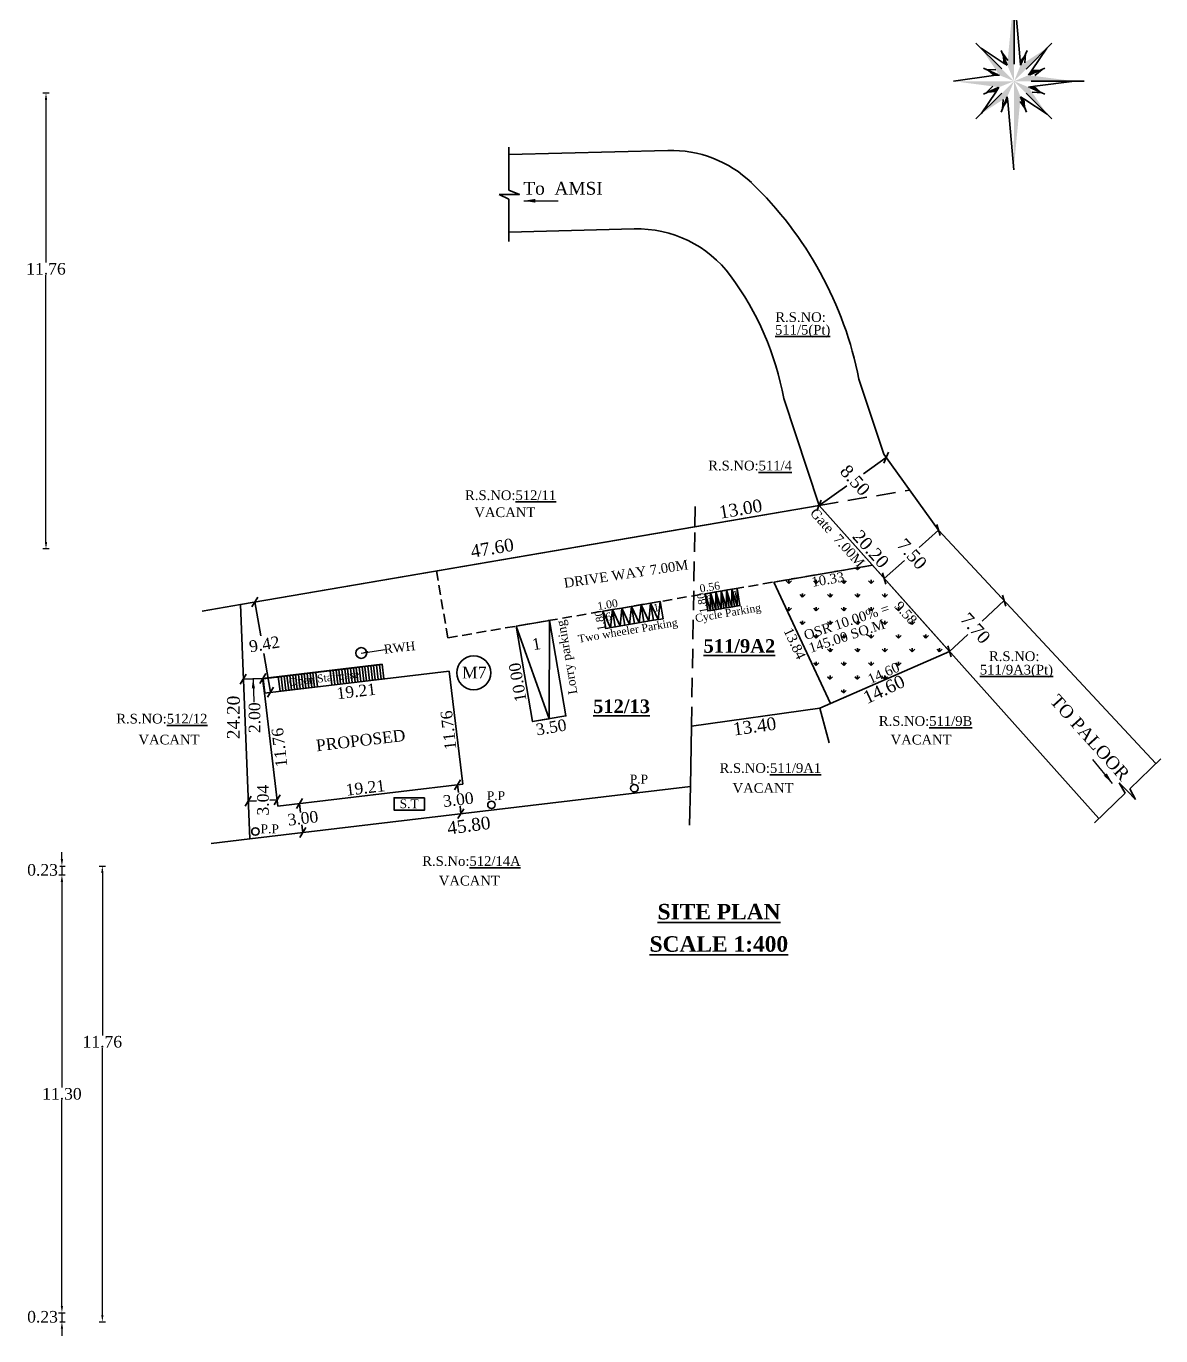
# Model space of a CAD drawing. Header units: metres. Extents: x 147 to 5559, y -3930 to 29.
# Drawn here: x 4070.42 to 4099.7, y -1619.12 to -1585.33 of the extents above; entities that cross this region are included whole.
import ezdxf

# ---------------------------------------------------------------- set-up
doc = ezdxf.new("R2010")
doc.units = ezdxf.units.M
doc.header["$MEASUREMENT"] = 0
doc.header["$PDMODE"] = 66
doc.linetypes.add('DASHED', pattern=[0.75, 0.5, -0.25])
doc.linetypes.add('DASHED2', pattern=[0.375, 0.25, -0.125])
doc.styles.get("Standard").update_dxf_attribs({"font": 'times.ttf'})
doc.dimstyles.get("Standard").update_dxf_attribs({"dimtxt": 0.3, "dimasz": 0.18, "dimexe": 0.08, "dimexo": 0.5, "dimgap": 0.09, "dimtad": 0, "dimtih": 1, "dimtoh": 1, "dimzin": 0, "dimdsep": 46, "dimtxsty": 'Standard', "dimcen": 0.09, "dimadec": 0, "dimazin": 0, "dimtfac": 1, "dimtofl": 0, "dimtmove": 0, "dimatfit": 3, "dimfxl": 0, "dimtolj": 1, "dimtzin": 0, "dimarcsym": 0})
doc.dimstyles.new('STANDARD$0', dxfattribs={"dimtxt": 0.3, "dimasz": 0.18, "dimexe": 0.08, "dimexo": 0.5, "dimgap": 0.01, "dimtad": 0, "dimtih": 1, "dimtoh": 1, "dimzin": 1, "dimdsep": 46, "dimtxsty": 'Standard', "dimcen": 0.1, "dimadec": 3, "dimazin": 0, "dimtfac": 1, "dimtmove": 0, "dimatfit": 3, "dimfxl": 0, "dimtolj": 1, "dimtzin": 0, "dimarcsym": 0})

# ---------------------------------------------------------------- blocks, each defined once
blk = doc.blocks.new('*D22')
at = {"color": 0, "lineweight": -2}
for p, q in [((4072.303, -1607.004), (4072.469, -1607.004)), ((4072.389, -1607.184), (4072.389, -1611.377)), ((4072.389, -1618.584), (4072.389, -1611.703)), ((4072.303, -1618.764), (4072.469, -1618.764))]:
    blk.add_line(p, q, dxfattribs=at)
at = {"color": 0, "lineweight": 35}
for points in [[(4072.359, -1607.184), (4072.419, -1607.184), (4072.389, -1607.004)], [(4072.359, -1618.584), (4072.419, -1618.584), (4072.389, -1618.764)]]:
    blk.add_solid(points, dxfattribs=at)
at = {"layer": 'Defpoints', "color": 0, "lineweight": 35}
for p in [(4071.803, -1607.004), (4071.803, -1618.764), (4072.389, -1618.764)]:
    blk.add_point(p, dxfattribs=at)
at = {"color": 0, "lineweight": 35, "insert": (4072.389, -1611.54), "char_height": 0.3, "attachment_point": 5}
blk.add_mtext('\\A1;11.76', dxfattribs=at)
blk = doc.blocks.new('*D23')
at = {"color": 0, "lineweight": -2}
for p, q in [((4071.346, -1606.824), (4071.346, -1606.644)), ((4071.291, -1607.004), (4071.426, -1607.004)), ((4071.346, -1607.004), (4071.346, -1607.234)), ((4071.291, -1607.234), (4071.426, -1607.234)), ((4071.346, -1607.414), (4071.346, -1607.594))]:
    blk.add_line(p, q, dxfattribs=at)
at = {"color": 0, "lineweight": 35}
for points in [[(4071.316, -1606.824), (4071.376, -1606.824), (4071.346, -1607.004)], [(4071.316, -1607.414), (4071.376, -1607.414), (4071.346, -1607.234)]]:
    blk.add_solid(points, dxfattribs=at)
at = {"layer": 'Defpoints', "color": 0, "lineweight": 35}
for p in [(4070.791, -1607.004), (4070.791, -1607.234), (4071.346, -1607.234)]:
    blk.add_point(p, dxfattribs=at)
at = {"color": 0, "lineweight": 35, "insert": (4070.846, -1607.106), "char_height": 0.3, "attachment_point": 5}
blk.add_mtext('\\A1;0.23', dxfattribs=at)
blk = doc.blocks.new('*D24')
at = {"color": 0, "lineweight": -2}
for p, q in [((4071.263, -1607.234), (4071.426, -1607.234)), ((4071.346, -1607.414), (4071.346, -1612.721)), ((4071.346, -1618.354), (4071.346, -1613.048)), ((4071.255, -1618.534), (4071.426, -1618.534))]:
    blk.add_line(p, q, dxfattribs=at)
at = {"color": 0, "lineweight": 35}
for points in [[(4071.316, -1607.414), (4071.376, -1607.414), (4071.346, -1607.234)], [(4071.316, -1618.354), (4071.376, -1618.354), (4071.346, -1618.534)]]:
    blk.add_solid(points, dxfattribs=at)
at = {"layer": 'Defpoints', "color": 0, "lineweight": 35}
for p in [(4070.763, -1607.234), (4071.346, -1607.234), (4070.755, -1618.534)]:
    blk.add_point(p, dxfattribs=at)
at = {"color": 0, "lineweight": 35, "insert": (4071.346, -1612.884), "char_height": 0.3, "attachment_point": 5}
blk.add_mtext('\\A1;11.30', dxfattribs=at)
blk = doc.blocks.new('*D25')
at = {"color": 0, "lineweight": -2}
for p, q in [((4071.346, -1618.354), (4071.346, -1618.174)), ((4071.291, -1618.534), (4071.426, -1618.534)), ((4071.291, -1618.764), (4071.426, -1618.764)), ((4071.346, -1618.534), (4071.346, -1618.764)), ((4071.346, -1618.944), (4071.346, -1619.124))]:
    blk.add_line(p, q, dxfattribs=at)
at = {"color": 0, "lineweight": 35}
for points in [[(4071.316, -1618.354), (4071.376, -1618.354), (4071.346, -1618.534)], [(4071.316, -1618.944), (4071.376, -1618.944), (4071.346, -1618.764)]]:
    blk.add_solid(points, dxfattribs=at)
at = {"layer": 'Defpoints', "color": 0, "lineweight": 35}
for p in [(4070.791, -1618.534), (4070.791, -1618.764), (4071.346, -1618.764)]:
    blk.add_point(p, dxfattribs=at)
at = {"color": 0, "lineweight": 35, "insert": (4070.846, -1618.636), "char_height": 0.3, "attachment_point": 5}
blk.add_mtext('\\A1;0.23', dxfattribs=at)
blk = doc.blocks.new('*D34')
at = {"color": 0, "lineweight": -2}
for p, q in [((4071.021, -1587.061), (4070.855, -1587.061)), ((4070.935, -1587.241), (4070.935, -1591.434)), ((4070.935, -1598.641), (4070.935, -1591.76)), ((4071.021, -1598.821), (4070.855, -1598.821))]:
    blk.add_line(p, q, dxfattribs=at)
at = {"color": 0, "lineweight": 35}
for points in [[(4070.905, -1587.241), (4070.965, -1587.241), (4070.935, -1587.061)], [(4070.905, -1598.641), (4070.965, -1598.641), (4070.935, -1598.821)]]:
    blk.add_solid(points, dxfattribs=at)
at = {"layer": 'Defpoints', "color": 0, "lineweight": 35}
for p in [(4071.521, -1587.061), (4070.935, -1598.821), (4071.521, -1598.821)]:
    blk.add_point(p, dxfattribs=at)
at = {"color": 0, "lineweight": 35, "insert": (4070.935, -1591.597), "char_height": 0.3, "attachment_point": 5}
blk.add_mtext('\\A1;11.76', dxfattribs=at)

msp = doc.modelspace()

# ---------------------------------------------------------------- hatches: boundary and pattern name
at = {"lineweight": 35}
h = msp.add_hatch(dxfattribs=at)
h.set_pattern_fill('GRASS', color=256, scale=0.5, style=0)
h.set_pattern_definition([(90, (500.47693, 62.344), (-0.35355339, 0.35355339), [0.09375, -0.61335678]), (45, (500.47693, 62.344), (-0.35355339, 0.35355339), [0.09375, -0.40625]), (135, (500.47693, 62.344), (-0.35355339, -0.35355339), [0.09375, -0.40625])])
h.paths.add_polyline_path([(4094.249, -1601.466), (4092.26, -1599.241), (4089.713, -1599.677), (4091.18, -1602.811)])
h.paths.add_polyline_path([(4090.66, -1599.881), (4091.604, -1599.719), (4091.54, -1599.343), (4090.596, -1599.505)], flags=24)
h.paths.add_polyline_path([(4092.714, -1600.31), (4093.231, -1600.884), (4093.515, -1600.629), (4092.998, -1600.054)], flags=24)
h.paths.add_polyline_path([(4092.181, -1602.399), (4093.056, -1602.009), (4092.901, -1601.66), (4092.026, -1602.05)], flags=25)
h.paths.add_polyline_path([(4090.638, -1601.677), (4092.69, -1601), (4092.539, -1600.541), (4090.487, -1601.217)], flags=25)
h.paths.add_polyline_path([(4090.501, -1601.268), (4092.848, -1600.494), (4092.726, -1600.124), (4090.379, -1600.897)], flags=24)

# ---------------------------------------------------------------- linework, layer by layer
for p, q in [((4095.917, -1584.345), (4095.917, -1586.315)), ((4096.072, -1586.22), (4095.917, -1584.464)), ((4094.932, -1585.769), (4095.597, -1586.433)), ((4095.063, -1585.899), (4095.632, -1586.279)), ((4095.585, -1585.959), (4095.739, -1586.339)), ((4095.751, -1586.22), (4095.615, -1586.033)), ((4096.25, -1585.959), (4096.083, -1586.339)), ((4096.214, -1586.042), (4096.19, -1586.279)), ((4096.89, -1585.769), (4096.226, -1586.445)), ((4096.38, -1586.457), (4096.762, -1585.9)), ((4095.122, -1586.422), (4095.502, -1586.588)), ((4095.739, -1586.339), (4095.632, -1586.279)), ((4096.083, -1586.339), (4096.072, -1586.22)), ((4096.712, -1586.422), (4096.321, -1586.588)), ((4095.383, -1586.611), (4094.351, -1586.754)), ((4095.187, -1586.45), (4095.443, -1586.457)), ((4095.538, -1586.6), (4095.383, -1586.611)), ((4096.285, -1586.6), (4096.38, -1586.457)), ((4096.356, -1586.754), (4097.721, -1586.754)), ((4096.451, -1586.611), (4096.639, -1586.453)), ((4096.451, -1586.884), (4097.472, -1586.754)), ((4095.597, -1587.062), (4094.932, -1587.727)), ((4095.443, -1587.039), (4095.063, -1587.596)), ((4095.502, -1586.92), (4095.122, -1587.086)), ((4095.195, -1587.054), (4095.371, -1586.884)), ((4095.526, -1586.908), (4095.443, -1587.039)), ((4096.226, -1587.062), (4096.89, -1587.727)), ((4096.285, -1586.908), (4096.451, -1586.884)), ((4096.321, -1586.92), (4096.712, -1587.086)), ((4096.38, -1587.039), (4096.639, -1587.055)), ((4095.204, -1587.389), (4095.212, -1587.386)), ((4095.739, -1587.157), (4095.585, -1587.549)), ((4095.632, -1587.228), (4095.613, -1587.479)), ((4095.739, -1587.157), (4095.751, -1587.276)), ((4095.751, -1587.276), (4095.905, -1589.044)), ((4096.072, -1587.276), (4096.21, -1587.479)), ((4096.083, -1587.157), (4096.19, -1587.228)), ((4096.083, -1587.157), (4096.238, -1587.549)), ((4096.19, -1587.228), (4096.765, -1587.602)), ((4086.984, -1588.541), (4082.876, -1588.648)), ((4086.111, -1590.564), (4082.876, -1590.649)), ((4092.553, -1596.381), (4091.912, -1594.44)), ((4090.883, -1597.701), (4089.972, -1594.942)), ((4092.026, -1596.886), (4092.615, -1596.467)), ((4092.553, -1596.381), (4093.964, -1598.334)), ((4092.558, -1596.605), (4092.671, -1596.328)), ((4090.883, -1597.701), (4091.601, -1597.19)), ((4090.826, -1597.84), (4090.94, -1597.563)), ((4087.679, -1598.249), (4090.883, -1597.701)), ((4087.679, -1598.249), (4087.688, -1597.73)), ((4090.883, -1597.701), (4098.105, -1605.778)), ((4075.95, -1600.256), (4087.679, -1598.249)), ((4094.008, -1598.477), (4093.919, -1598.19)), ((4093.964, -1598.334), (4093.463, -1598.782)), ((4093.964, -1598.334), (4099.573, -1604.362)), ((4093.087, -1599.118), (4092.566, -1599.584)), ((4092.61, -1599.727), (4092.522, -1599.44)), ((4075.95, -1600.256), (4074.964, -1600.424)), ((4076.192, -1606.301), (4075.95, -1600.256)), ((4076.25, -1600.32), (4076.405, -1600.063)), ((4076.477, -1601.065), (4076.327, -1600.191)), ((4095.09, -1600.683), (4095.658, -1600.155)), ((4095.702, -1600.298), (4095.614, -1600.011)), ((4094.249, -1601.466), (4094.721, -1601.027)), ((4076.726, -1602.521), (4076.554, -1601.517)), ((4094.293, -1601.609), (4094.205, -1601.323)), ((4076.526, -1602.161), (4079.61, -1601.794)), ((4076.54, -1602.172), (4079.611, -1601.806)), ((4078.314, -1602.332), (4078.271, -1601.966)), ((4078.389, -1602.323), (4078.345, -1601.957)), ((4078.463, -1602.314), (4078.419, -1601.948)), ((4078.538, -1602.306), (4078.494, -1601.939)), ((4078.612, -1602.297), (4078.568, -1601.931)), ((4078.687, -1602.288), (4078.643, -1601.922)), ((4078.761, -1602.279), (4078.717, -1601.913)), ((4078.835, -1602.27), (4078.792, -1601.904)), ((4078.91, -1602.261), (4078.866, -1601.895)), ((4078.984, -1602.252), (4078.941, -1601.886)), ((4079.059, -1602.243), (4079.015, -1601.877)), ((4079.133, -1602.235), (4079.09, -1601.868)), ((4079.208, -1602.226), (4079.164, -1601.86)), ((4079.282, -1602.217), (4079.239, -1601.851)), ((4079.357, -1602.208), (4079.313, -1601.842)), ((4079.431, -1602.199), (4079.388, -1601.833)), ((4079.506, -1602.19), (4079.462, -1601.824)), ((4079.58, -1602.181), (4079.537, -1601.815)), ((4079.655, -1602.173), (4079.61, -1601.794)), ((4075.949, -1602.31), (4076.104, -1602.053)), ((4076.526, -1602.161), (4076.027, -1602.181)), ((4076.449, -1602.29), (4076.604, -1602.033)), ((4076.571, -1602.54), (4076.526, -1602.161)), ((4076.584, -1602.538), (4076.54, -1602.172)), ((4076.93, -1602.126), (4076.974, -1602.492)), ((4077.004, -1602.117), (4077.048, -1602.483)), ((4077.079, -1602.108), (4077.123, -1602.474)), ((4077.153, -1602.099), (4077.197, -1602.465)), ((4077.228, -1602.09), (4077.272, -1602.456)), ((4077.302, -1602.081), (4077.346, -1602.447)), ((4077.377, -1602.072), (4077.42, -1602.439)), ((4077.451, -1602.064), (4077.495, -1602.43)), ((4077.526, -1602.055), (4077.569, -1602.421)), ((4077.6, -1602.046), (4077.644, -1602.412)), ((4077.675, -1602.037), (4077.718, -1602.403)), ((4077.749, -1602.028), (4077.793, -1602.394)), ((4077.824, -1602.019), (4077.867, -1602.385)), ((4077.898, -1602.01), (4077.942, -1602.377)), ((4076.648, -1602.65), (4076.803, -1602.393)), ((4090.906, -1602.931), (4091.144, -1603.825)), ((4087.589, -1603.399), (4087.562, -1604.948)), ((4098.898, -1605.013), (4099.702, -1604.238)), ((4087.562, -1604.948), (4076.192, -1606.301)), ((4081.476, -1605.036), (4081.631, -1604.779)), ((4081.553, -1604.907), (4081.577, -1605.108)), ((4087.562, -1604.948), (4087.544, -1605.948)), ((4098.839, -1605.07), (4098.631, -1604.854)), ((4098.631, -1604.854), (4098.78, -1605.127)), ((4076.075, -1605.456), (4076.23, -1605.199)), ((4076.364, -1605.319), (4076.153, -1605.327)), ((4076.9, -1605.297), (4076.715, -1605.305)), ((4076.823, -1605.426), (4076.977, -1605.169)), ((4077.396, -1605.522), (4077.551, -1605.265)), ((4097.988, -1605.891), (4098.78, -1605.127)), ((4099.047, -1605.286), (4098.839, -1605.07)), ((4098.898, -1605.013), (4099.047, -1605.286)), ((4077.473, -1605.393), (4077.5, -1605.62)), ((4081.565, -1605.781), (4081.719, -1605.524)), ((4081.619, -1605.456), (4081.642, -1605.653)), ((4077.485, -1606.266), (4077.639, -1606.009)), ((4077.539, -1605.943), (4077.562, -1606.138)), ((4076.192, -1606.301), (4075.199, -1606.419))]:
    msp.add_line(p, q, dxfattribs=at)
at = {"linetype": 'DASHED', "lineweight": 35}
for p, q in [((4090.883, -1597.701), (4093.218, -1597.302)), ((4087.589, -1603.399), (4087.679, -1598.249))]:
    msp.add_line(p, q, dxfattribs=at)
at = {"linetype": 'DASHED2', "lineweight": 35}
for q in [(4092.26, -1599.241), (4081.009, -1599.39)]:
    msp.add_line((4081.304, -1601.115), q, dxfattribs=at)
at = {"lineweight": 35}
for points in [[(4082.876, -1588.458), (4082.876, -1589.562)], [(4082.628, -1589.674), (4083.149, -1589.674), (4082.876, -1589.562)], [(4082.628, -1589.674), (4082.876, -1589.802)], [(4082.876, -1589.802), (4082.876, -1590.89)], [(4088.154, -1600.4), (4088.079, -1599.956), (4088.216, -1599.933), (4088.292, -1600.376), (4088.154, -1600.4), (4088.223, -1600.388), (4088.216, -1599.933), (4088.079, -1599.956), (4088.223, -1600.388)], [(4088.292, -1600.376), (4088.216, -1599.933), (4088.354, -1599.909), (4088.43, -1600.353), (4088.292, -1600.376), (4088.361, -1600.364), (4088.354, -1599.909), (4088.216, -1599.933), (4088.361, -1600.365)], [(4088.429, -1600.353), (4088.354, -1599.909), (4088.491, -1599.886), (4088.567, -1600.329), (4088.429, -1600.353), (4088.498, -1600.341), (4088.491, -1599.886), (4088.354, -1599.909), (4088.498, -1600.341)], [(4088.567, -1600.329), (4088.491, -1599.886), (4088.629, -1599.862), (4088.705, -1600.306), (4088.567, -1600.329), (4088.636, -1600.317), (4088.629, -1599.862), (4088.491, -1599.886), (4088.636, -1600.317)], [(4088.705, -1600.306), (4088.629, -1599.862), (4088.767, -1599.839), (4088.843, -1600.282), (4088.704, -1600.306), (4088.773, -1600.294), (4088.767, -1599.839), (4088.629, -1599.862), (4088.774, -1600.294)], [(4086.289, -1600.263), (4086.365, -1600.706), (4086.118, -1600.748), (4086.043, -1600.305), (4086.289, -1600.263), (4086.043, -1600.305), (4086.242, -1600.727), (4086.289, -1600.263)], [(4086.535, -1600.22), (4086.611, -1600.664), (4086.365, -1600.706), (4086.289, -1600.263), (4086.535, -1600.22), (4086.289, -1600.263), (4086.488, -1600.685), (4086.535, -1600.22)], [(4086.782, -1600.178), (4086.858, -1600.622), (4086.611, -1600.664), (4086.535, -1600.22), (4086.782, -1600.178), (4086.535, -1600.22), (4086.734, -1600.643), (4086.782, -1600.178)], [(4088.016, -1600.423), (4087.941, -1599.98), (4088.079, -1599.956), (4088.154, -1600.4), (4088.016, -1600.423), (4088.085, -1600.412), (4088.079, -1599.956), (4087.941, -1599.98), (4088.085, -1600.412)], [(4085.55, -1600.389), (4085.626, -1600.833), (4085.379, -1600.875), (4085.303, -1600.431), (4085.55, -1600.389), (4085.303, -1600.431), (4085.502, -1600.854), (4085.55, -1600.389)], [(4085.796, -1600.347), (4085.872, -1600.791), (4085.626, -1600.833), (4085.55, -1600.389), (4085.796, -1600.347), (4085.55, -1600.389), (4085.749, -1600.812), (4085.796, -1600.347)], [(4086.043, -1600.305), (4086.118, -1600.748), (4085.872, -1600.791), (4085.796, -1600.347), (4086.043, -1600.305), (4085.796, -1600.347), (4085.995, -1600.769), (4086.043, -1600.305)], [(4083.49, -1603.278), (4083.068, -1600.814), (4083.93, -1600.666), (4084.352, -1603.13), (4083.49, -1603.278), (4083.921, -1603.204), (4083.93, -1600.666), (4083.068, -1600.814), (4083.921, -1603.204)]]:
    msp.add_lwpolyline(points, dxfattribs=at)
for points in [[(4076.192, -1606.301), (4075.95, -1600.256), (4090.883, -1597.701), (4094.249, -1601.466), (4090.906, -1602.931), (4087.589, -1603.399), (4087.562, -1604.948)], [(4089.713, -1599.677), (4092.26, -1599.241), (4094.249, -1601.466), (4091.18, -1602.811), (4091.18, -1602.811)], [(4081.34, -1601.972), (4076.571, -1602.54), (4076.919, -1605.459), (4081.688, -1604.891)], [(4080.705, -1605.24), (4080.705, -1605.562), (4079.915, -1605.562), (4079.915, -1605.24)]]:
    msp.add_lwpolyline(points, close=True, dxfattribs=at)
for centre, radius in [((4079.071, -1601.508), 0.139), ((4081.972, -1602.019), 0.438), ((4086.119, -1604.996), 0.0972), ((4082.43, -1605.424), 0.0972), ((4076.34, -1606.113), 0.0972)]:
    msp.add_circle(centre, radius, dxfattribs=at)
for centre, radius, start, end in [((4087.062, -1591.539), 3, 46.2536, 91.5017), ((4082.511, -1596.295), 9.582, 11.1623, 46.2536), ((4086.19, -1593.563), 3, 36.592, 91.5017), ((4082.511, -1596.295), 7.582, 10.2781, 36.592)]:
    msp.add_arc(centre, radius, start, end, dxfattribs=at)
for points in [[(4095.917, -1586.754), (4095.917, -1584.464), (4095.739, -1586.339)], [(4095.917, -1586.754), (4095.063, -1585.899), (4095.538, -1586.6)], [(4095.739, -1586.339), (4095.632, -1586.279), (4095.615, -1586.033)], [(4095.917, -1586.754), (4096.762, -1585.9), (4096.083, -1586.339)], [(4096.083, -1586.339), (4096.072, -1586.22), (4096.215, -1586.038)], [(4095.917, -1586.754), (4094.351, -1586.754), (4095.526, -1586.908)], [(4095.917, -1586.754), (4095.063, -1587.596), (4095.739, -1587.157)], [(4095.538, -1586.6), (4095.383, -1586.611), (4095.187, -1586.45)], [(4095.917, -1586.754), (4095.905, -1589.044), (4096.083, -1587.157)], [(4095.917, -1586.754), (4097.472, -1586.754), (4096.285, -1586.6)], [(4095.917, -1586.754), (4096.765, -1587.602), (4096.285, -1586.908)], [(4096.285, -1586.6), (4096.38, -1586.457), (4096.639, -1586.453)], [(4095.526, -1586.908), (4095.443, -1587.039), (4095.195, -1587.054)], [(4096.285, -1586.908), (4096.451, -1586.884), (4096.639, -1587.055)], [(4095.739, -1587.157), (4095.751, -1587.276), (4095.613, -1587.479)], [(4096.083, -1587.157), (4096.19, -1587.228), (4096.21, -1587.479)]]:
    msp.add_solid(points, dxfattribs=at)

# ---------------------------------------------------------------- texts
for s, height, p in [('To  AMSI', 0.33, (4083.253, -1589.682)), ('R.S.NO:', 0.25, (4089.755, -1592.965)), ('%%U511/5(Pt)', 0.25, (4089.747, -1593.291)), ('R.S.NO:%%U511/4', 0.25, (4088.023, -1596.796)), ('R.S.NO:%%U512/11', 0.25, (4081.749, -1597.561)), ('VACANT', 0.25, (4081.988, -1598)), ('R.S.NO:', 0.25, (4095.268, -1601.715)), ('M7', 0.3, (4081.673, -1602.164)), ('%%U511/9A3(Pt)', 0.25, (4095.032, -1602.062)), ('R.S.NO:%%U512/12', 0.25, (4072.749, -1603.326)), ('R.S.NO:%%U511/9B', 0.25, (4092.425, -1603.387)), ('VACANT', 0.25, (4073.321, -1603.866)), ('VACANT', 0.25, (4092.73, -1603.867)), ('P.P', 0.23, (4085.998, -1604.876)), ('R.S.NO:%%U511/9A1', 0.25, (4088.315, -1604.6)), ('VACANT', 0.25, (4088.651, -1605.115)), ('P.P', 0.23, (4082.308, -1605.304)), ('P.P', 0.23, (4076.472, -1606.159)), ('R.S.No:%%U512/14A', 0.25, (4080.644, -1607)), ('VACANT', 0.25, (4081.071, -1607.506))]:
    msp.add_text(s, height=height, dxfattribs=at).set_placement(p)
for s, height, rotation, p in [('8.50', 0.33, 312, (4091.399, -1596.836)), ('13.00', 0.33, 9.7068, (4088.333, -1598.044)), ('Gate  7.00M', 0.25, 311.8033, (4090.633, -1597.907)), ('47.60', 0.33, 9.7068, (4081.923, -1599.054)), ('20.20', 0.33, 312, (4091.722, -1598.516)), ('7.50', 0.33, 312, (4092.866, -1598.737)), ('DRIVE WAY 7.00M', 0.25, 8.5389, (4084.317, -1599.828)), ('10.33', 0.25, 9.7068, (4090.711, -1599.802)), ('0.56', 0.2, 9.7068, (4087.82, -1599.948)), ('1', 0.2, 9.7068, (4088.668, -1600.112)), ('1.00', 0.2, 9.7068, (4085.182, -1600.4)), ('1', 0.2, 9.7068, (4086.621, -1600.446)), ('Cycle Parking', 0.2, 9.7068, (4087.703, -1600.713)), ('1.80', 0.2, 99.7068, (4088.01, -1600.464)), ('6', 0.2, 9.7068, (4087.985, -1600.231)), ('9.58', 0.25, 312, (4092.808, -1600.311)), ('1.80', 0.2, 99.7068, (4085.372, -1600.916)), ('6', 0.2, 9.7068, (4085.391, -1600.678)), ('OSR 10.00%%% = ', 0.25, 18.2486, (4090.54, -1601.176)), ('7.70', 0.33, 312, (4094.505, -1600.652)), ('Lorry parking', 0.23, 99.7068, (4084.648, -1602.554)), ('Two wheeler Parking', 0.2, 9.7068, (4084.682, -1601.245)), ('13.84', 0.25, 295.0708, (4089.963, -1600.928)), ('145.00 SQ.M', 0.25, 18.2486, (4090.667, -1601.506)), ('9.42', 0.3, 9.7068, (4076.205, -1601.493)), ('RWH', 0.23, 6.571, (4079.669, -1601.526)), ('1', 0.3, 9.7068, (4083.503, -1601.439)), ('10.00', 0.3, 99.7068, (4083.337, -1602.742)), ('14.60', 0.25, 24, (4092.211, -1602.31)), ('Open Staircase', 0.2, 6.7921, (4077.216, -1602.359)), ('19.21', 0.3, 6.7921, (4078.452, -1602.702)), ('14.60', 0.33, 25, (4092.119, -1602.829)), ('24.20', 0.33, 90, (4075.936, -1603.73)), ('TO PALOOR', 0.33, 312, (4096.821, -1602.761)), ('2.00', 0.3, 90, (4076.465, -1603.573)), ('11.76', 0.3, 96.5485, (4081.525, -1603.99)), ('3.50', 0.3, 9.7068, (4083.605, -1603.636)), ('13.40', 0.33, 8.0217, (4088.687, -1603.638)), ('11.76', 0.3, 96.5485, (4077.164, -1604.437)), ('PROPOSED', 0.3, 6.7921, (4077.922, -1604.046)), ('3.04', 0.3, 90, (4076.683, -1605.7)), ('19.21', 0.3, 6.7921, (4078.689, -1605.191)), ('S.T', 0.23, 359.6471, (4080.059, -1605.511)), ('3.00', 0.3, 6.7921, (4081.197, -1605.483)), ('3.00', 0.3, 6.7921, (4077.188, -1605.964)), ('45.80', 0.33, 7.6986, (4081.312, -1606.192))]:
    msp.add_text(s, height=height, rotation=rotation, dxfattribs=at).set_placement(p)
at = {"lineweight": 35, "char_height": 0.35, "width": 15.74792, "attachment_point": 1}
for s, insert in [('{\\fTimes New Roman|b1|i0|c0|p18;\\L511/9A2}', (4087.902, -1601.151)), ('{\\fTimes New Roman|b1|i0|c0|p18;\\L512/13}', (4085.051, -1602.707))]:
    msp.add_mtext(s, dxfattribs=dict(at, insert=insert))
at = {"linetype": 'ByBlock', "lineweight": 35, "char_height": 0.4, "width": 13.34331, "attachment_point": 1}
for s, insert in [('{\\fTimes New Roman|b1|i0|c0|p18;\\LSITE PLAN}', (4086.716, -1607.981)), ('{\\fTimes New Roman|b1|i0|c0|p18;\\LSCALE 1:400}', (4086.51, -1608.815))]:
    msp.add_mtext(s, dxfattribs=dict(at, insert=insert))

# ---------------------------------------------------------------- dimensions: what is measured, and where the dimension line sits
at = {"lineweight": 35}
for base, p1, p2, picture, middle in [((4070.935, -1598.821), (4071.521, -1587.061), (4071.521, -1598.821), '*D34', (4070.935, -1591.597)), ((4072.389, -1618.764), (4071.803, -1607.004), (4071.803, -1618.764), '*D22', (4072.389, -1611.54))]:
    dim = msp.add_linear_dim(base=base, p1=p1, p2=p2, angle=90, dimstyle='STANDARD$0', dxfattribs=at)
    dim.commit()
    dim.dimension.update_dxf_attribs({"geometry": picture, "text_midpoint": middle, "dimtype": 160})
for base, p1, p2, picture, middle in [((4071.346, -1607.234), (4070.791, -1607.004), (4070.791, -1607.234), '*D23', (4070.846, -1607.106)), ((4071.346, -1618.764), (4070.791, -1618.534), (4070.791, -1618.764), '*D25', (4070.846, -1618.636))]:
    dim = msp.add_linear_dim(base=base, p1=p1, p2=p2, angle=90, dimstyle='STANDARD$0', override={"dimtmove": 2}, dxfattribs=at)
    dim.commit()
    dim.dimension.update_dxf_attribs({"geometry": picture, "text_midpoint": middle, "dimtype": 160})
dim = msp.add_linear_dim(base=(4071.346, -1607.234), p1=(4070.755, -1618.534), p2=(4070.763, -1607.234), angle=90, dimstyle='STANDARD$0', dxfattribs=at)
dim.commit()
dim.dimension.update_dxf_attribs({"geometry": '*D24', "text_midpoint": (4071.346, -1612.884)})

# ---------------------------------------------------------------- leaders
for points, override in [([(4083.266, -1589.839), (4084.155, -1589.839)], {"dimasz": 0.3, "dimgap": 0.09, "dimtad": 0}), ([(4079.071, -1601.508), (4079.689, -1601.418)], {"dimgap": 0.09, "dimtad": 0}), ([(4076.277, -1602.171), (4076.299, -1602.772)], {"dimasz": 0.25, "dimgap": 0.09, "dimtad": 0}), ([(4098.458, -1604.876), (4097.947, -1604.253)], {"dimasz": 0.3, "dimgap": 0.09, "dimtad": 0})]:
    msp.add_leader(points, dimstyle='Standard', override=override, dxfattribs=at)

doc.saveas('drawing.dxf')
